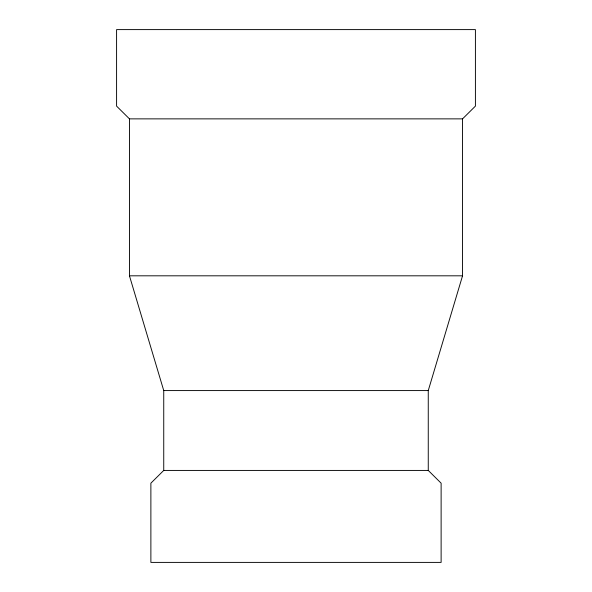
<?xml version="1.0" encoding="UTF-8"?>
<svg xmlns="http://www.w3.org/2000/svg" width="592" height="592" viewBox="0 0 592 592"><rect width="100%" height="100%" fill="white"/><g stroke="black" fill="none" stroke-linecap="round" stroke-linejoin="round"><path stroke-width="0.89" d="M163.74 470.425L428.26 470.425L441.121 483.176L441.121 562.4L150.879 562.4L150.879 483.176L163.74 470.425L163.74 390.579L129.456 275.813L129.456 118.866L116.587 106.116L116.587 29.6L475.413 29.6L475.413 106.116L462.544 118.866L129.456 118.866M428.26 470.425L428.26 390.579L462.544 275.813L462.544 118.866M129.456 275.813L462.544 275.813M163.74 390.579L428.26 390.579"/></g></svg>
